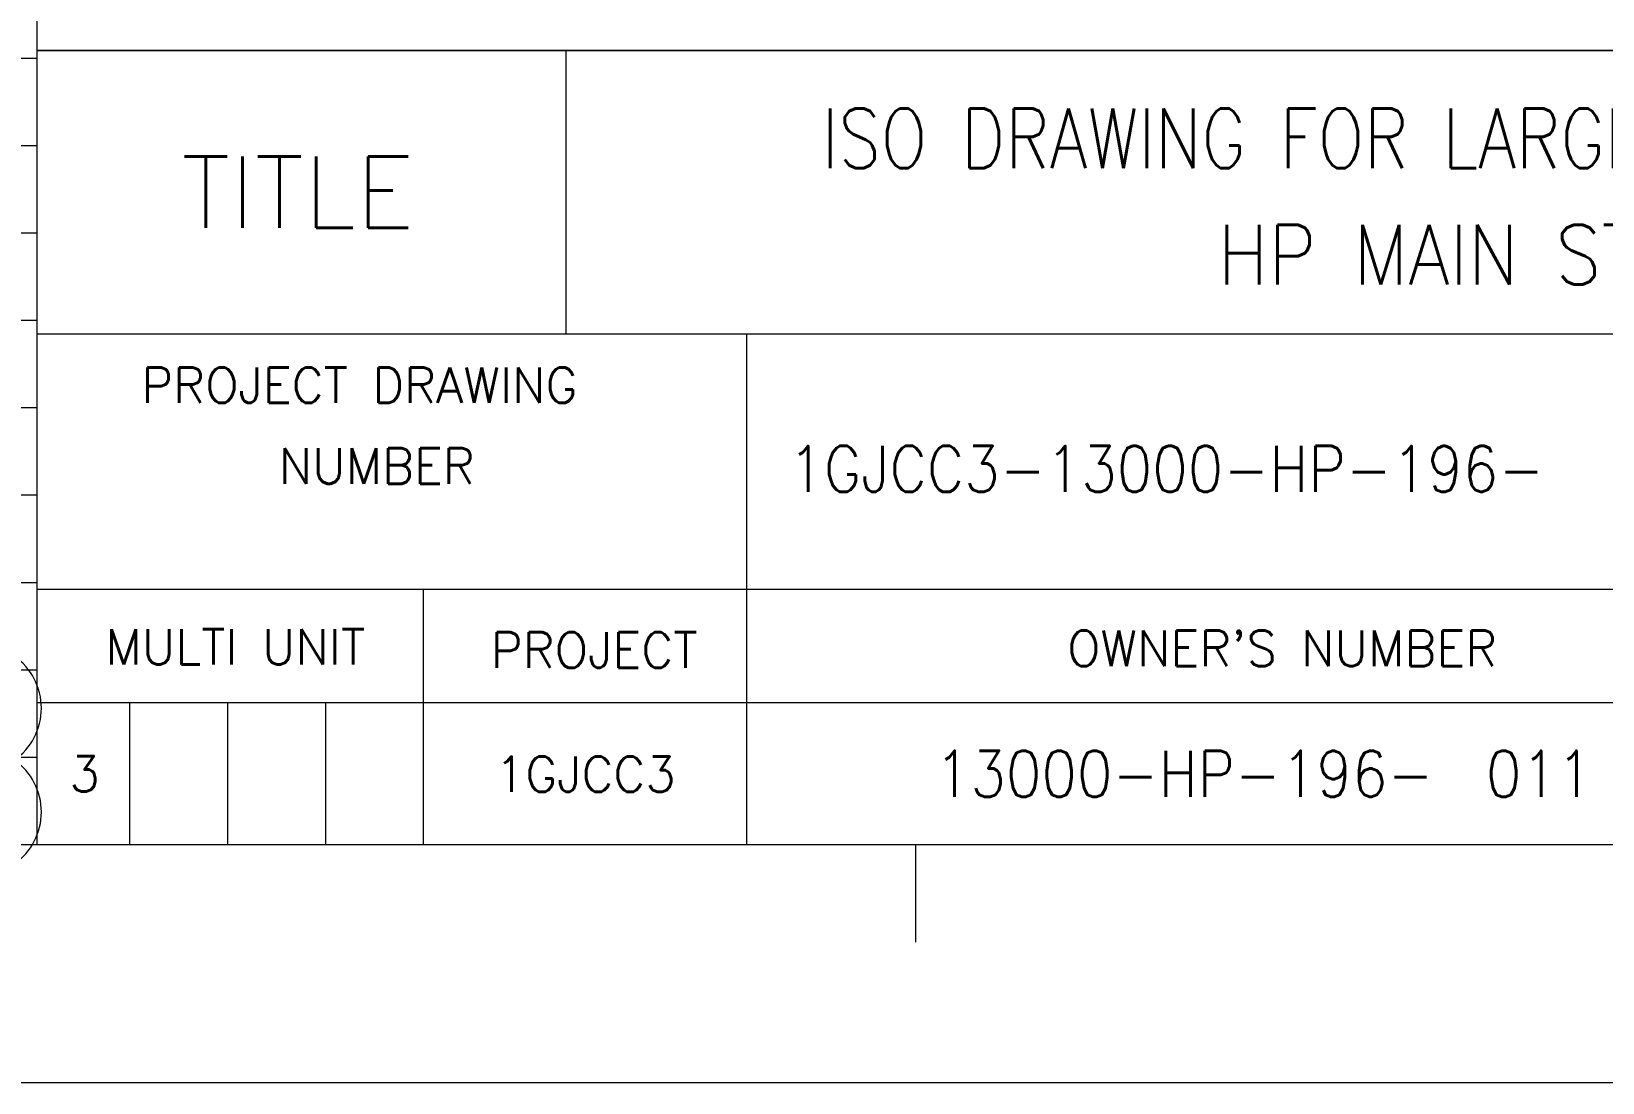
# Model space of a CAD drawing. Extents: x 0 to 841, y 0 to 594.
# Drawn here: x 676.7 to 769.2, y 0 to 61.9 of the extents above; entities that cross this region are included whole.
import ezdxf
from ezdxf.enums import TextEntityAlignment as Align

# ---------------------------------------------------------------- set-up
doc = ezdxf.new("R2010")
doc.units = 0
doc.header["$LTSCALE"] = 7
doc.header["$MEASUREMENT"] = 0
for name, color, linetype in [('42', 7, 'Continuous'), ('EMB', 7, 'Continuous'), ('SUPT', 4, 'Continuous'), ('TEXT', 7, 'Continuous')]:
    doc.layers.add(name, color=color, linetype=linetype)
doc.styles.add('ROMANS', font='romans.shx')

msp = doc.modelspace()

# ---------------------------------------------------------------- linework, layer by layer
at = {"color": 7, "linetype": 'Continuous', "lineweight": 0}
for p, q in [((677, 82.143), (677, 34.571)), ((677, 60.286), (603.714, 60.286)), ((677, 55.143), (603.714, 55.143)), ((677, 50), (603.714, 50)), ((677, 44.857), (603.714, 44.857)), ((677, 39.714), (603.714, 39.714)), ((677, 34.571), (603.714, 34.571)), ((677, 29.429), (603.714, 29.429)), ((677, 24.286), (603.714, 24.286)), ((677, 19.143), (603.714, 19.143))]:
    msp.add_line(p, q, dxfattribs=at)
at = {"layer": '42', "color": 3, "linetype": 'Continuous', "lineweight": 0}
for p, q in [((677, 181), (677, 14)), ((728.738, 8.275), (728.738, 14))]:
    msp.add_line(p, q, dxfattribs=at)
at = {"layer": '42', "color": 7, "linetype": 'Continuous', "lineweight": 0}
for p, q in [((827, 60.763), (677, 60.763)), ((677, 60.763), (827, 60.763)), ((708.15, 60.763), (708.15, 44.062)), ((827, 44.062), (677, 44.062)), ((718.788, 14), (718.788, 44.062)), ((827, 29.025), (677, 29.025)), ((699.75, 29.025), (699.75, 14)), ((827, 22.35), (677, 22.35)), ((682.463, 22.35), (682.463, 14)), ((688.225, 22.35), (688.225, 14)), ((693.988, 22.35), (693.988, 14))]:
    msp.add_line(p, q, dxfattribs=at)
at = {"layer": '42', "color": 3, "linetype": 'Continuous', "lineweight": 0}
for points in [[(0, 0), (841, 0), (841, 594), (0, 594)], [(35, 580), (827, 580), (827, 14), (35, 14)]]:
    msp.add_lwpolyline(points, close=True, dxfattribs=at)
at = {"layer": 'SUPT', "color": 1, "linetype": 'Continuous', "lineweight": 0, "flags": 128}
msp.add_lwpolyline([(675.678, 12.87, 0.520567), (675.678, 18.984, 0.520567), (675.678, 25.098, 0.520567)], format="xyb", dxfattribs=at)

# ---------------------------------------------------------------- texts
at = {"color": 7, "linetype": 'Continuous', "lineweight": 0, "style": 'ROMANS', "width": 0.898609}
msp.add_text('011', height=2.7125, dxfattribs=at).set_placement((762.312, 18.175), align=Align.MIDDLE_LEFT)
at = {"layer": '42', "color": 7, "linetype": 'Continuous', "lineweight": 0, "style": 'ROMANS'}
for s, height, p in [('TITLE', 4.2092, (692.363, 52.413)), ('PROJECT DRAWING', 2.08747, (695.988, 41.05)), ('NUMBER', 2.0875, (697.013, 36.3)), ('MULTI UNIT', 2.0875, (688.688, 25.65)), ('PROJECT', 2.0875, (709.812, 25.462)), ("OWNER'S NUMBER", 2.08747, (750.312, 25.562)), ('3', 2.087, (679.812, 18.175))]:
    msp.add_text(s, height=height, dxfattribs=at).set_placement(p, align=Align.MIDDLE)
at = {"layer": 'EMB', "color": 7, "linetype": 'Continuous', "lineweight": 0, "style": 'ROMANS', "width": 0.825636}
msp.add_text('ISO DRAWING FOR LARGE BORE PIPE OF HRSG', height=3.51247, dxfattribs=at).set_placement((768.562, 55.588), align=Align.MIDDLE)
at = {"layer": 'EMB', "color": 7, "linetype": 'Continuous', "lineweight": 0, "style": 'ROMANS', "width": 0.898609}
for s, p in [('1GJCC3-13000-HP-196-', (721.25, 36.125)), ('13000-HP-196-', (729.875, 18.175))]:
    msp.add_text(s, height=2.71252, dxfattribs=at).set_placement(p, align=Align.MIDDLE_LEFT)
at = {"layer": 'EMB', "color": 7, "linetype": 'Continuous', "lineweight": 0, "style": 'ROMANS'}
msp.add_text('1GJCC3', height=2.0875, dxfattribs=at).set_placement((709.288, 18.15), align=Align.MIDDLE)
at = {"layer": 'TEXT', "style": 'ROMANS', "width": 0.9}
msp.add_text('HP MAIN STEAM LINE', height=3.507, dxfattribs=at).set_placement((768.563, 48.739), align=Align.MIDDLE_CENTER)

doc.saveas('drawing.dxf')
